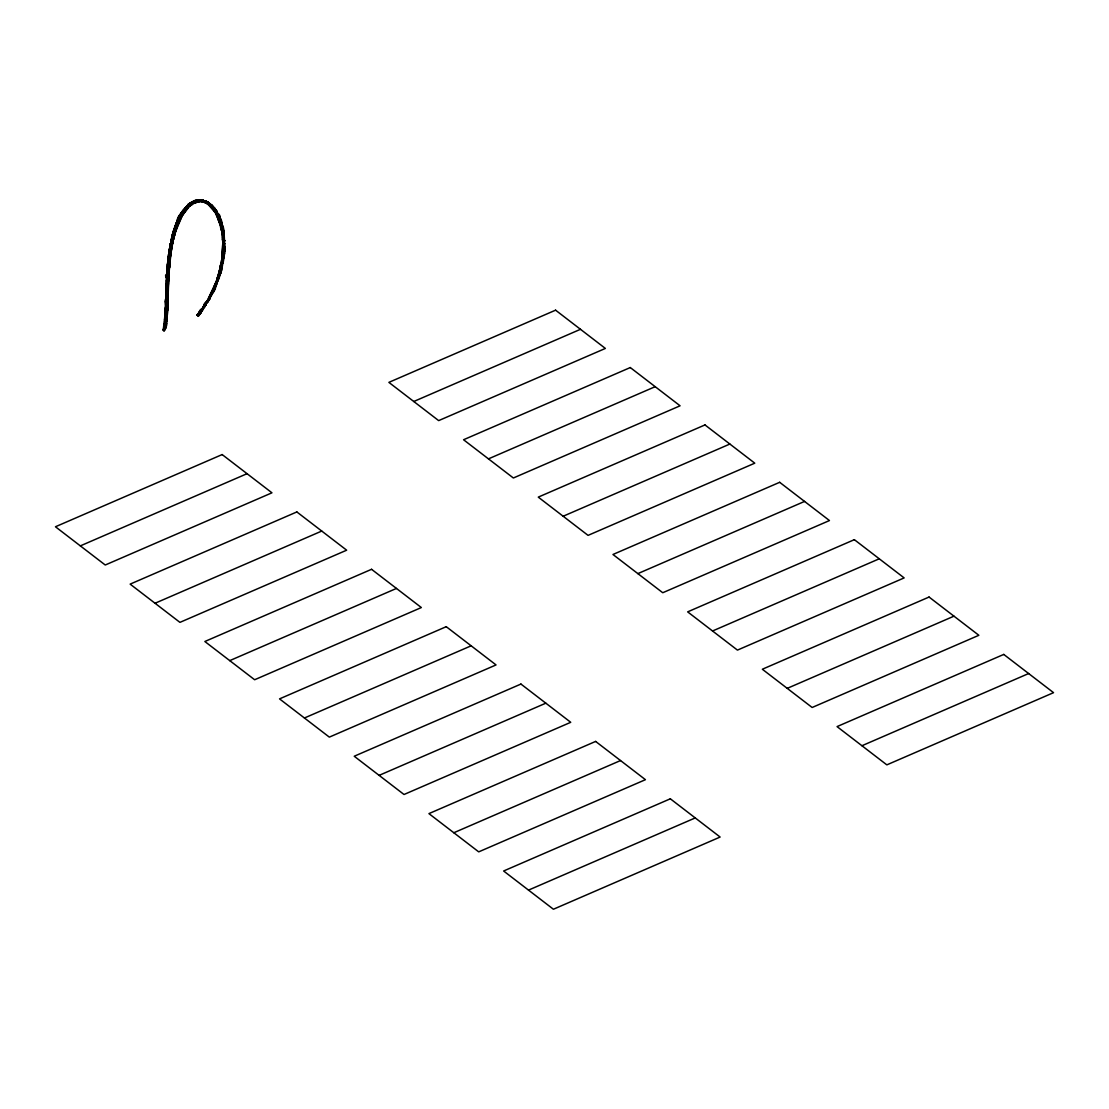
<?xml version="1.0" encoding="UTF-8"?>
<svg xmlns="http://www.w3.org/2000/svg" width="1109" height="1109" viewBox="0 0 1109 1109"><rect width="100%" height="100%" fill="white"/><g stroke="black" fill="none" stroke-linecap="round" stroke-linejoin="round"><path stroke-width="1.5" d="M223.2 253.975L223.616 239.835M223.852 245.228L223.852 244.424M223.727 244.437L223.685 241.526M219.443 274.075L223.131 256.733L223.727 240.015M223.727 244.701L223.658 247.626M223.852 247.265L223.838 242.816M223.976 249.109L224.032 243.342L222.84 243.412C220.566 260.975 223.782 266.215 224.642 251.48M167.722 306.777L167.154 317.188L165.532 317.95L167.279 267.782L167.847 260.781L169.816 260.962L170.134 258.425M166.087 299.527L165.906 290.003L168.18 290.406L167.93 299.18L166.087 299.527L165.906 290.003M166.752 300.068L166.974 292.083M166.905 294.675L166.738 300.414M167.93 299.18L167.806 289.782M167.833 261.364L166.087 285.9L165.463 319.531M167.722 306.444L167.944 299.167L165.615 298.848L165.92 307.845L167.681 307.332L168.568 275.559L171.535 248.319M166.71 301.468L166.627 303.866M167.015 291.334L167.029 290.586M166.794 299.014L166.655 303.187M167.806 292.928C163.314 294.481 168.956 288.243 167.307 283.239M166.946 293.58L166.974 292.831M167.792 304.656C164.686 306.292 165.768 302.799 167.639 304.504C164.492 307.484 163.896 297.725 167.487 298.487M167.071 289.449L167.029 290.96M167.806 304.226L168.984 271.553M166.863 274.838L168.637 274.173L168.166 290.419L166.239 290.586L167.182 267.519L168.166 267.574M166.239 290.586L166.156 283.807L168.36 284.167L168.249 280.577L166.544 281.145L166.433 284.361L168.36 284.237L167.14 283.779M167.099 288.298L168.249 287.356L166.017 286.94L168.263 287.356L168.083 283.696L166.295 283.987M168.166 290.419L167.944 286.76L166.031 286.926L167.279 287.425M167.182 285.983L167.126 287.522M224.836 247.903L224.073 232.502L220.663 218.972L214.883 208.312L207.411 201.893L212.152 207.05M165.421 304.975L165.186 310.354M167.14 287.148L167.265 283.627M166.558 305.876L166.613 304.545L165.851 311.282L165.172 310.492L167.584 309.868L167.473 298.473M167.223 285.207L167.833 273.133M166.558 306.223L166.461 308.177L166.516 307.207C165.726 321.111 165.047 333.504 163.217 330.26L164.839 316.259M165.435 304.407L167.237 303.949L167.639 308.718M223.075 259.159L224.046 246.503L222.84 246.628L221.814 259.201L219.166 271.982M224.836 248.18L224.656 251.341M222.091 267.685L224.42 253.684L224.697 250.384L222.729 249.872L223.782 250.412L223.81 248.499M223.963 249.386L224.711 250.357L223.588 231.102L221.772 231.642L222.812 242.233M167.348 281.644L167.334 282.448L169.469 255.86M166.461 308.51L166.392 309.799M167.625 309.037L167.417 313.306M167.459 279.662L167.404 280.452M223.949 249.941L220.996 268.323M167.958 277.444L166.489 277.416L168.61 277.846L166.475 277.416L166.544 281.145L168.485 281.076L170.218 257.718L173.461 238.546M165.144 311.102L165.019 313.403M165.172 310.492L164.7 318.241M165.172 310.783C164.562 308.912 165.671 305.155 167.681 307.332M167.487 278.844L167.57 277.638M166.35 310.756L167.542 310.645L166.738 309.91M166.78 311.615C163.661 311.989 166.544 313.833 167.293 312.197C167.209 310.187 166.156 304.365 165.92 307.845M201.256 200.313L200.244 201.076L206.87 203.099L207.383 201.893L200.521 199.8L193.964 200.812L189.972 203.016L182.805 211.556M206.898 203.099L201.824 201.311L206.898 203.099L207.369 201.88L205.054 200.937L198.594 200.507L192.536 202.947L189.902 206.052L194.962 202.781L200.133 201.575L206.094 202.725L211.611 206.551L212.249 205.373L216.491 210.613L215.728 211.625L219.402 218.93M166.322 311.379L166.087 315.372L165.005 313.722M167.722 274.644L167.764 273.951M166.461 277.957C162.746 272.107 172.186 274.699 167.348 274.852M165.851 310.478L165.213 309.702L166.918 309.092L167.584 309.896L165.851 310.478L165.213 309.73L166.946 309.12L165.352 324.507L164.16 323.814M164.853 316.065L166.184 313.861M167.39 313.611L167.265 315.608M166.752 274.325L166.905 270.846L169.025 270.998L168.776 274.575L166.683 274.145L168.166 274.214M167.806 273.119L168.526 264.344C167.043 262.043 172.63 267.823 168.249 267.865M166.045 315.968C167.445 314.817 166.35 313.93 166.752 311.906C163.231 311.574 168.041 314.249 166.738 311.574M166.073 315.677L165.463 322.553M167.916 271.469L168.013 270.222M166.35 316.564C168.152 318.671 165.588 325.672 164.603 319.309M165.99 316.869L167.154 317.188L165.574 317.978L165.38 320.293L166.905 319.919M222.895 250.301L223.907 250.107L222.535 262.653M169.22 268.336L168.97 271.178L166.932 270.859L168.998 271.275L169.15 267.629L167.265 267.81L166.946 270.721M168.097 269.39L168.166 268.558M165.962 317.16L165.893 318.047M213.15 207.314L211.472 205.442A54.258 28.279 -84 0 0 209.643 204.125A53.62 27.711 -84.9 0 0 208.048 203.058A53.107 27.323 -85.5 0 0 206.385 202.157A52.664 27.004 -86.1 0 0 204.694 201.45A52.553 26.907 -86.5 0 0 202.933 200.965A51.735 26.464 -86.9 0 0 201.2 200.715C190.083 202.254 206.219 199.44 205.359 202.088C195.045 197.901 184.441 204.652 178.591 218.681M184.399 210.377A52.553 26.269 -86.3 0 0 182.943 212.471L181.502 214.605A53.662 26.394 -85.7 0 0 180.102 216.893A53.981 26.297 -85.4 0 0 178.812 219.43A54.868 26.339 -85 0 0 177.592 222.091A54.895 26.408 -85 0 1 178.771 219.346A54.216 26.408 -85.4 0 1 180.102 216.823A53.62 26.464 -85.8 0 1 181.46 214.439A53.107 26.477 -86.2 0 1 182.874 212.207A52.664 26.464 -86.6 0 1 184.357 210.155A52.275 26.45 -86.9 0 1 185.896 208.284L189.126 205.165A51.513 26.325 -87.7 0 1 190.776 203.834L192.481 202.781A51.25 26.256 -88.1 0 1 194.172 201.838L189.958 204.153L191.594 204.694L193.382 202.42L191.566 204.721L189.847 204.208L195.6 201.478L200.091 201.575L198.469 201.034L198.788 199.759L203.931 200.632L203.557 201.893L205.248 202.392L205.678 201.159L200.577 199.8C199.911 203.862 203.072 198.761 203.834 200.951M165.865 318.325L165.768 319.475M193.368 202.434L191.649 201.921C192.744 204.153 192.592 204.153 191.677 201.893C192.384 204.486 198.483 202.642 198.761 199.772C203.779 200.272 191.15 199.634 196.224 202.032C196.445 200.992 198.622 198.525 198.372 201.769C195.281 199.994 195.059 203.377 196.903 201.2M223.561 252.602L223.45 253.836M167.237 267.241L167.487 264.441M168.346 266.035L169.483 264.33M168.443 264.968L168.54 263.914M166.502 314.901L166.586 313.916L164.936 314.734L166.1 315.372M168.471 265.093L167.584 264.081L169.525 264.538L169.816 260.962L167.861 260.823L169.33 261.059M169.206 267.851L169.455 265.148M165.13 323.703L166.516 323.468M165.075 324.341L165.546 321.735M167.556 263.748L169.552 248.291M167.861 261.072L169.039 251.577M167.514 264.164L168.513 264.427L168.859 260.962M223.408 254.252L223.269 255.486M166.78 321.222C167.348 331.757 162.219 325.381 164.187 331.009L165.809 328.167M167.903 260.504L168.915 260.532M164.95 325.519C164.035 328.666 164.326 324.48 165.56 323.01M168.887 260.532L169.025 259.256M223.172 254.252L222.798 257.246M165.38 320.293C163.577 319.42 166.502 317.923 166.946 319.434C164.867 317.132 164.16 322.067 166.946 319.434M195.184 200.382C196.168 204.527 191.108 201.006 194.671 201.422C196.071 204.694 190.72 200.05 195.115 201.547L196.972 199.967L198.553 200.715M168.845 260.948L171.146 245.283M164.867 326.226L164.784 326.933L165.338 323.648M168.221 257.759L170.231 257.662L169.913 260.435M167.944 260.227L168.194 258.106M169.053 259.256L169.732 257.565M165.199 323.26L164.118 324.091L165.393 323.093M169.095 258.841L169.206 257.981M170.176 258.203L170.315 257.08M164.007 324.992L163.924 325.699M169.233 257.607L168.249 257.496L168.679 254.044L170.62 254.28L171.923 246.78M166.447 324.091L165.643 322.58M168.707 254.003L170.592 254.918L168.693 254.71L168.776 253.448M169.441 255.846L169.58 255.001M170.606 254.585L168.679 254.044M170.342 256.941L170.578 255.125M169.497 255.43L170.259 250.329M165.712 322.137C162.538 322.774 168.332 319.725 165.698 322.22M221.703 263.651L223.477 250.426L223.588 239.447M210.045 295.285C217.669 291.556 216.699 277.264 219.804 269.39C218.861 262.348 225.002 264.746 223.034 259.437M163.467 328.832L163.217 330.26L164.659 328.333M164.492 329.179L164.395 329.817M222.757 257.51L222.313 260.379M165.296 324.854C165.574 333.74 162.94 328.486 165.102 326.046M222.396 263.193L222.978 259.853L221.703 259.756M168.845 253.309L169.372 249.941M169.053 251.438C168.582 249.4 173.24 251.743 169.719 250.703M164.77 326.919C167.611 323.523 161.803 327.779 166.142 326.157M170.231 250.329L170.606 248.222M165.338 324.59L166.475 323.842L165.047 324.812L164.132 324.008M169.4 249.802L170.121 245.02M169.247 250.648L172.616 233.847L177.329 220.331M171.562 248.18L172.297 244.132L171.978 246.503M170.509 248.638L171.465 243.606M222.271 260.657C221.648 264.108 222.618 266.95 221.329 266.853C223.117 268.835 220.081 274.02 219.291 277.416M222.479 262.944L221.897 266.021M169.677 248.125L169.954 246.586M196.875 200.909L195.212 200.369M171.271 247.543L177.052 226.125M170.204 244.59C169.746 242.816 173.046 245.463 172.63 243.218M170.01 246.309L170.606 243.273M222.063 263.36C223.38 256.137 221.37 266.936 221.578 265.855M171.119 245.269L171.299 244.437M170.301 247.376L171.479 238.449M171.271 244.437L174.141 232.474M171.438 243.606L172.047 240.695M221.828 264.607L221.661 265.439M220.941 267.047L221.731 259.742L223.574 260.338L221.717 259.672L223.269 260.241M221.731 263.54C222.715 264.302 220.497 272.065 219.305 276.155M221.648 263.928L221.01 266.784M221.855 266.16L222.257 266.992M170.703 242.857L172.145 236.633M172.657 243.079L173.351 239.96M182.68 211.722C175.971 221.315 170.426 238.366 171.41 244.105M173.489 238.407L174.265 235.302M172.588 240.916C168.36 240.32 174.39 242.053 174.168 236.633M171.576 238.033L172.283 235.163M173.406 239.683L173.697 237.437L171.784 237.049L173.836 237.839L175.984 230.312M222.23 267.006L220.525 266.354L218.14 276.765M220.913 267.186L220.109 270.305M213.566 289.685L221.01 268.336M222.063 267.823L220.497 273.604L219.083 272.246M200.549 199.814C201.672 203.21 201.505 199.315 203.931 200.632M172.214 236.369L173.974 230.27M172.325 235.039L175.097 225.931M174.293 235.163L175.458 231.199L174.196 236.494M220.039 270.582L219.305 273.147M219.582 273.673L219.818 272.856M173.669 234.249L177.731 222.299M217.156 280.965L219.457 274.089M216.685 279.967L218.903 272.939L218.847 274.616M217.6 279.731L219.693 273.258M218.542 276.598C220.303 275.878 218.903 271.303 220.483 273.604M213.732 290.835L222.008 266.798M218.861 276.695C216.823 275.476 220.234 276.793 218.653 278.207M218.764 274.893L218.501 275.697M175.416 231.046L173.531 230.63L175.555 231.587L178.549 222.174L183.761 212.124L181.959 211.639L180.559 213.898L180.642 214.841L182.486 215.312L191.691 203.515L189.93 203.016L188.267 204.319L181.335 212.665M175.555 231.587L182.458 215.285L180.559 213.898L181.28 212.748M174.016 230.145L175.028 227.165M176.026 230.187L176.983 227.359M203.682 201.824C205.512 199.883 209.296 203.418 211.472 205.442M217.794 281.589L218.875 276.488M218.21 276.474C215.659 277.846 218.071 281.714 218.681 279.163M218.237 279.44L217.142 282.559M219.194 277.68L218.82 278.761M217.863 277.569L216.712 280.743M175.07 227.04L176.151 224.17M177.038 227.234L178.105 224.378M175.139 225.806L176.206 223.02M177.149 225.876L179.27 220.552M217.392 279.773L218.321 280.106L216.851 279.399M217.17 280.979L216.865 281.769M217.184 279.537L208.464 298.155L209.864 298.584M216.075 285.831L214.592 286.011L216.99 279.551M217.031 282.837L216.366 284.583M216.879 281.783L214.952 286.552M215.562 283.045L217.004 283.585M215.506 283.169L214.73 285.165M216.56 281.145L215.895 282.85L217.322 282.781M209.005 202.795C205.636 199.675 203.529 202.947 208.52 204.028L209.047 202.85L207.522 202.24L206.967 203.446L213.732 210.1M205.567 201.907L204.347 200.66M176.248 222.895C176.511 220.566 179.921 222.438 178.202 224.157M176.206 224.06L177.315 221.412M214.619 285.429L214.245 286.344M215.728 283.252L215.188 284.556M216.407 282.975L213.011 290.849M215.784 286.067L214.522 285.692L215.188 286.247M216.574 284.639L216.186 285.567M214.079 286.746L213.718 287.924M214.786 286.94L210.336 296.228M213.524 288.049L213.122 289.005L214.314 289.754M214.869 286.094L213.122 289.213M205.442 202.212C206.329 203.779 212.956 206.731 209.047 202.85M214.675 288.978C214.314 289.851 210.308 293.247 211.874 291.764M178.84 219.693L181.502 214.605M180.476 219.041C177.773 227.082 174.681 219.568 180.628 213.815M177.69 222.299L178.923 219.596M177.371 220.206C177.981 217.447 182.444 210.793 181.821 216.477M177.357 221.301L178.535 218.792M179.311 220.441L180.504 217.905M212.179 291.057L212.942 289.366M213.385 291.695L214.134 290.142M214.564 289.241L213.455 289.199M213.302 288.825L214.37 289.588L213.427 289.116M211.944 291.639L212.318 290.877M197.957 315.289L207.383 301.468L213.746 289.297M211.819 291.819L212.748 292.984M211.667 292.083C213.455 292.831 211.098 292.596 213.025 290.849M208.561 204.569L209.13 203.391L207.522 202.24M206.953 203.418L208.52 204.028L207.092 203.127M210.946 293.622L211.306 292.901M212.373 293.705L211.694 295.008L212.096 294.245M180.559 217.794L185.383 209.837L190.845 204.153M180.531 218.944L181.765 216.574M210.821 293.871L210.308 294.897M210.031 298.044L211.348 295.646M209.989 295.535L210.516 294.412M179.284 217.322L179.187 216.38L181.141 217.669L179.201 216.352L181.127 217.697L179.311 217.198M209.019 297.17C209.102 300.497 196.335 321.638 198.026 313.695M210.322 296.214L207.161 301.828M209.712 298.806C207.605 299.416 211.029 294.01 211.348 295.784M208.547 204.541C212.665 205.678 207.092 201.2 212.221 205.359C210.197 209.13 210.322 201.145 208.547 204.541L215.895 213.552L220.871 226.985M206.981 301.052L208.644 298.071M209.185 299.513L209.726 298.834L208.603 298.196M209.546 298.903L199.953 313.265M208.256 301.468L209.74 298.848M208.048 301.87C209.088 299.541 201.103 304.185 204.583 307.47M207.161 301.828L203.002 308.344M207.799 301.787L206.884 301.177M210.585 205.04C212.276 203.363 219.762 217.794 220.968 223.519M212.124 205.706C209.546 203.502 211.694 208.506 210.419 205.317M216.505 210.641C215.243 212.776 214.384 209.005 213.108 208.09C209.74 207.383 214.411 205.317 213.205 207.743C210.1 208.326 213.51 204.86 213.358 207.48C213.58 208.755 219.208 217.558 216.505 210.641L213.205 207.383M206.801 300.955L207.84 301.731M206.579 301.329L203.044 306.819L203.876 307.401M206.122 305.044L204.915 303.935L206.094 304.698M182.444 215.326L189.986 204.818L188.267 204.319L188.197 205.484L189.93 205.997L188.211 205.47L188.267 204.319L189.972 204.832L185.231 209.989L183.831 213.094L182.042 212.609L181.973 211.611L189.972 203.016M203.723 307.276L205.595 304.393M202.49 310.631C201.062 308.191 198.151 313.487 200.618 313.265M203.002 308.344L202.517 309.051M201.367 309.965L203.349 307.041M199.509 313.237L202.517 309.051M200.577 311.116L199.717 312.336M182.902 212.346L185.924 208.381A52.206 26.408 -86.9 0 1 187.49 206.773M201.367 312.211L200.743 313.085M198.927 312.516C199.675 308.219 205.872 307.221 203.266 306.971M198.456 314.069L199.052 312.322L196.972 315.067L198.192 314.415M199.856 314.304L200.493 313.445L199.052 312.322M200.022 312.544L197.693 315.621L198.677 315.871M201.117 311.726L197.984 315.815M199.592 314.651L198.816 315.691M213.843 210.253C216.394 213.053 213.067 209.449 216.463 210.544M197.97 315.815L196.972 315.039L200.216 312.932M199.689 313.611L198.234 315.469M197.957 315.289L197.236 315.247M214.3 210.96C216.019 207.84 219.277 219.332 214.328 210.973M217.114 213.427C216.518 209.31 214.994 218.445 219.346 218.016C222.687 215.409 213.455 209.948 216.907 213.649M216.657 212.873C218.418 213.885 219.249 217.198 217.516 214.522M217.849 214.176L216.421 212.096M216.934 213.067L216.075 213.968L217.419 214.619M218.071 215.881L216.726 215.229L218.057 213.94M218.487 215.423C216.546 213.164 218.833 217.572 217.295 213.663M217.808 217.572L218.251 215.617M220.455 225.335C220.372 233.14 226.097 234.179 222.673 225.39C221.717 224.157 219.471 225.418 221.606 226C221.717 227.414 214.702 214.924 220.012 217.378M222.951 231.476C221.051 226.749 223.824 218.016 217.808 217.544M220.012 217.406C218.279 215.659 219.388 220.927 220.137 220.913M219.083 218.196L220.067 220.705C222.452 219.707 218.431 218.847 219.097 220.178C222.479 221.329 219 218.348 218.75 216.754M190.748 203.848L189.126 205.165A51.402 26.269 -87.6 0 1 197.762 200.868L199.468 200.674A51.749 26.45 -87.3 0 1 201.2 200.715A51.957 26.574 -86.9 0 1 202.975 200.979A52.275 26.755 -86.5 0 1 204.694 201.464L208.035 203.141M164.492 328.999L165.865 327.931L164.922 327.155M190.914 204.098L191.621 203.571M220.15 222.285C223.81 223.533 217.184 221.578 221.273 223.907M219.984 222.812C222.77 224.226 220.802 220.552 219.97 222.784M220.441 225.363L221.467 224.614M220.428 222.133L221.883 222.646M219.762 219.291C219.776 222.757 224.101 228.593 220.996 223.63M165.421 320.321L166.572 319.655M164.589 319.558L166.1 318.685L166.96 319.475M220.927 227.22C223.325 230.7 222.646 225.973 221.343 229.133C220.539 231.268 224.475 233.389 223.089 231.324M166.392 316.384L164.77 317.174L165.574 317.978M195.101 201.561L192.481 202.781A51.471 26.269 -87.5 0 0 190.762 203.862M221.135 224.087L223.311 228.26L221.121 228.149L222.174 228.357M221.675 231.088L222.521 229.688L223.699 237.437M165.99 316.564L164.77 317.146L165.532 317.95M80.347 545.878L247.057 473.682M413.768 401.5L580.478 329.304M155.038 603.254L321.749 531.059M488.473 458.863L655.183 386.681M229.743 660.631L396.454 588.435M563.164 516.239L729.874 444.044M304.434 717.994L471.145 645.812M637.855 573.616L804.566 501.42M379.126 775.371L545.836 703.175M712.546 630.993L879.257 558.797M453.817 832.748L620.527 760.552M787.251 688.356L953.962 616.174M528.522 890.111L695.232 817.929M861.943 745.733L1028.653 673.537M166.073 315.344L167.32 314.831L166.184 314.207M223.159 233.791L222.202 227.636M223.893 231.379L221.689 231.06L223.852 231.227M221.689 231.06L222.133 234.082L224.281 234.304L222.133 234.082L223.879 239.835M223.561 235.995C221.495 230.617 225.21 237.631 223.159 232.876M193.257 202.268L197.679 200.854A51.596 26.38 -87.3 0 1 199.44 200.687A51.707 26.422 -87.3 0 1 201.228 200.715L204.694 201.491A52.58 26.935 -86.4 0 1 206.343 202.198M222.479 237.146C226.915 236.633 219.319 238.324 223.81 241.221M223.685 238.837C223.242 237.229 225.418 236.702 222.493 237.118M165.962 307.886L167.695 307.304M223.366 236.369L223.658 240.889L224.822 240.598L222.715 240.237L222.854 246.503L224.864 247.057L222.826 246.655L224.836 247.085L224.046 246.503M222.701 240.265L224.808 240.57L223.713 239.239M165.782 302.008L167.362 301.232L167.861 301.967L165.518 301.662L167.459 301.398M223.644 241.443C226.707 240.819 221.051 240.514 223.671 241.263M222.715 240.237L223.893 239.988L223.644 236.799M166.114 299.569L167.944 299.167M167.404 302.05L165.906 302.161M224.032 243.342C226.319 244.507 220.982 243.204 223.99 243.966C226.264 243.079 222.008 244.008 222.826 242.497M167.681 292.734C164.714 292.942 166.156 294.537 167.709 292.776M166.281 290.627L168.18 290.406M167.099 293.275L167.916 292.859M223.921 249.775C220.816 249.969 226.208 250.689 223.782 250.412M166.003 290.142L167.833 289.823M224.67 250.662L223.283 250.592M168.346 284.167L166.405 284.32M168.346 284.251L166.225 283.932M167.029 281.132L168.471 281.076L166.364 280.757M166.669 277.874L168.61 277.846M168.582 274.464L166.78 274.741M201.325 200.313L202.143 200.355L200.577 199.8M167.417 270.887L168.915 271.04M169.414 264.926L167.445 264.843M168.526 264.469L169.511 264.538L168.513 264.427M169.192 267.768L167.196 267.657L169.15 267.629M168.249 257.385L170.19 257.704M168.596 254.696L170.093 254.862M169.691 254.127L170.634 254.294M221.703 263.485L222.438 263.235M203.099 200.479L199.468 200.674A51.513 26.325 -87.7 0 0 197.61 200.868M170.689 247.321L171.756 247.626L170.204 247.238M170.329 243.717L172.325 244.216M170.786 247.459L171.729 247.584M173.073 241.013L171.022 240.348L172.949 240.736M171.895 244.23L170.37 243.814L172.38 244.327M220.497 270.111C221.065 269.445 220.026 270.651 220.733 269.57M172.394 237.506L173.836 237.839M220.982 266.756L221.606 266.881M221.44 270.305C218.473 269.224 222.438 269.667 220.816 270.18M172.741 237.284L171.923 237.409M173.087 233.944L174.182 234.581M173.24 234.332L172.616 233.791L174.182 234.54M174.626 231.337L173.517 230.672L174.141 231.24M174.473 230.88L175.485 231.324M175.167 232.918L173.143 232.1L175.139 232.807M175.721 225.238C179.589 225.21 176.539 225.959 176.04 224.67M179.381 220.192C181.349 219.208 175.666 218.778 178.896 220.081M177.911 218.986L179.81 219.832M176.705 221.689L178.688 222.895L176.691 221.731M178.909 220.081L179.769 219.942M182.458 215.285L180.545 213.926M183.761 212.096C180.018 210.35 183.706 214.702 183.761 212.124M219.527 273.105L220.511 273.59M189.958 203.002L191.663 203.515M219.443 276.862L218.556 276.391M216.782 283.197L215.728 282.643L216.477 283.072M213.912 290.572L212.803 290.045M210.1 295.146L211.264 295.77M223.325 230.935L223.186 234.734M201.45 309.896L202.392 310.534M200.202 313.182L199.065 312.364M223.935 250.107L224.656 250.662M211.14 205.664A54.701 28.487 -84.1 0 1 212.623 207.217L215.423 210.807A56.573 30.082 -82.3 0 0 214.051 208.908L207.993 203.127A53.662 27.753 -84.9 0 1 209.615 204.195M166.184 325.921L165.283 325.131M166.724 321.652C166.114 320.154 163.397 321.776 165.199 322.567M211.181 205.622L213.039 208.021M212.207 207.106L212.983 207.951M214.162 208.603L214.217 208.686A56.393 30.123 -82 0 1 215.52 210.613A57.266 30.969 -81.2 0 1 216.81 212.665A58.222 31.925 -80.3 0 1 218.002 214.869A59.248 32.993 -79.4 0 1 219.111 217.239L219.014 217.364M217.17 213.843L217.835 215.091M217.627 214.356L219.125 218.223M219.443 219.028L220.067 220.705M219.734 219.18L220.774 222.854M220.469 221.883L219.776 219.665A60.246 33.922 -78.8 0 0 218.917 217.461M220.608 222.313L220.372 221.301A61.258 35.003 -78 0 0 219.984 219.901M220.83 222.41L221.204 223.671M221.038 223.103L220.857 222.521A61.355 35.474 -77.5 0 0 220.469 221.148M220.691 221.994L222.285 228.579L222.077 227.497M221.315 224.767L221.55 225.668M221.495 224.739L221.717 226.07M221.98 226.638L222.119 228.121M221.786 226.596L221.994 227.525M222.41 228.606L222.59 229.466M222.23 228.814L222.798 231.864M222.632 230.409L223.768 238.241M222.632 230.755L223.145 232.751M222.881 231.199L223.242 233.625M222.895 232.474L223.172 234.595M223.269 233.666L223.477 237.783L223.394 236.744M223.561 237.271L223.741 237.964M223.436 237.132L223.796 238.629M223.63 238.061L223.838 239.17M223.519 238.283L223.935 240.639M223.907 240.237L223.99 243.19M218.154 214.592A59.082 33.118 -79.1 0 1 219.277 216.948M216.629 212.914A58.347 31.773 -80.7 0 1 217.794 215.146M215.617 210.363A57.183 31.121 -80.8 0 1 216.907 212.415M212.776 206.787A55.533 29.486 -82.5 0 1 214.231 208.478M206.371 202.088A53.135 27.378 -85.4 0 1 208.021 202.989M195.919 201.2A51.153 26.186 -88.1 0 1 197.679 200.812L195.96 201.27A51.596 26.353 -87.5 0 0 194.186 202.004M189.403 204.874A51.707 26.366 -87.5 0 0 187.49 206.607A51.957 26.408 -87.2 0 0 185.896 208.298M184.274 209.961A52.151 26.477 -87.2 0 1 185.813 208.076M181.363 214.287A53.329 26.768 -86.5 0 1 182.791 212.041M176.317 224.753A55.797 26.297 -84.5 0 1 177.468 221.897M175.555 228.107A56.226 25.757 -83.9 0 1 176.594 225.169M174.113 230.617A57.252 26.172 -83.9 0 1 175.125 227.525M173.475 234.068A58.389 25.41 -83.2 0 1 174.39 230.922M171.756 240.487A60.371 24.8 -82.6 0 1 172.533 237.174A59.04 25.16 -83 0 1 173.392 233.985A58.222 25.549 -83.3 0 1 174.335 230.838A57.266 25.826 -83.7 0 1 175.347 227.802A56.393 26.048 -84.1 0 1 176.428 224.864A55.589 26.214 -84.5 0 1 177.592 222.063M171.618 240.403A60.316 24.869 -82.7 0 1 172.408 237.076M219.125 217.225A60.371 34.185 -78.5 0 1 220.123 219.734M214.162 208.728A55.589 29.375 -82.8 0 0 212.734 207.009A54.868 28.737 -83.6 0 0 211.223 205.498M172.547 237.201A59.248 25.202 -82.9 0 1 173.392 233.957M171.604 242.289A61.258 24.19 -82.4 0 1 171.964 240.625M188.336 207.203C185.633 207.231 186.367 204.513 188.35 207.189M223.366 256.914L222.16 256.456L223.422 256.983M214.605 209.476C211.029 209.781 215.756 206.69 214.578 209.462C210.835 209.615 215.881 206.787 214.605 209.476M185.12 208.589C189.14 210.114 185.619 206.246 185.023 208.672M222.16 454.565L55.45 526.761L105.244 565.008L271.955 492.812L222.16 454.565M555.581 310.173L388.871 382.369L438.665 420.616L605.375 348.434L555.581 310.173M296.852 511.942L130.141 584.124L179.935 622.371L346.66 550.189L296.852 511.942M630.286 367.55L463.562 439.746L513.37 477.993L680.08 405.797L630.286 367.55M371.557 569.305L204.846 641.501L254.64 679.748L421.351 607.552L371.557 569.305M704.977 424.927L538.267 497.123L588.061 535.37L754.772 463.174L704.977 424.927M446.248 626.682L279.537 698.878L329.331 737.125L496.042 664.929L446.248 626.682M779.669 482.304L612.958 554.486L662.752 592.733L829.463 520.551L779.669 482.304M520.939 684.059L354.228 756.241L404.023 794.501L570.733 722.306L520.939 684.059M854.36 539.667L687.649 611.863L737.443 650.11L904.154 577.914L854.36 539.667M595.63 741.422L428.92 813.618L478.714 851.864L645.438 779.682L595.63 741.422M929.065 597.044L762.34 669.24L812.148 707.487L978.859 635.291L929.065 597.044M670.335 798.799L503.625 870.995L553.419 909.241L720.129 837.045L670.335 798.799M1003.756 654.421L837.045 726.603L886.84 764.863L1053.55 692.668L1003.756 654.421M166.641 295.798C163.619 297.24 170.647 296.089 166.655 295.812M223.103 253.143L224.448 253.67L223.103 253.143M223.436 253.157C220.857 253.254 226.167 254.169 223.436 253.157M222.465 256.456L224.073 256.997L222.465 256.456M171.119 250.884L169.164 250.551L171.174 250.939M175.915 227.9C175.167 227.983 173.323 227.761 175.915 227.9M184.344 209.767C181.072 209.767 187.615 212.082 184.344 209.767M206.981 201.727L205.803 201.297L206.981 201.727"/></g></svg>
